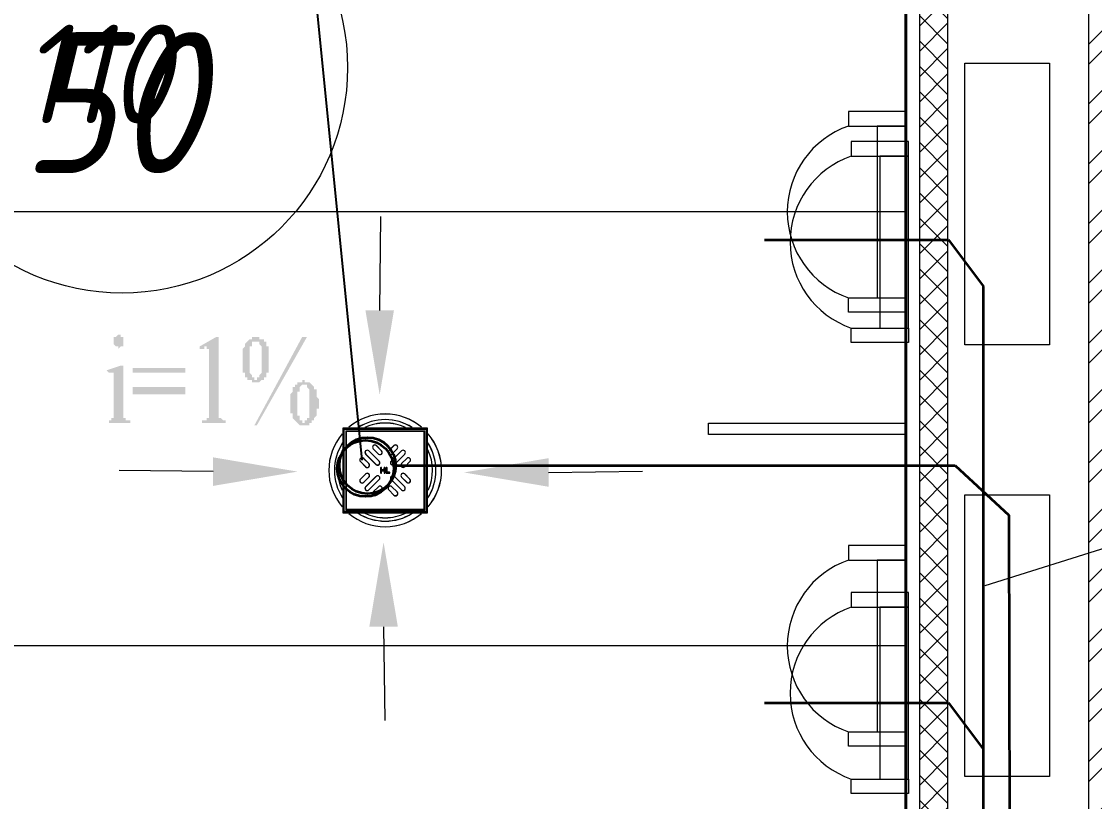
# Model space of a CAD drawing. Header units: millimetres. Extents: x -10178924 to 11692288, y -947381 to 58396.
# Drawn here: x 875753 to 877656, y -908447 to -907063 of the extents above; entities that cross this region are included whole.
import ezdxf
from ezdxf import colors
from ezdxf.entities.mleader import LeaderData, LeaderLine
from ezdxf.math import Vec2, Vec3

# ---------------------------------------------------------------- set-up
doc = ezdxf.new("R2010")
doc.units = ezdxf.units.MM
doc.layers.add('PDF _Марки помещений', color=5, linetype='Continuous')
doc.layers.add('ВК_Выноски', color=7, linetype='Continuous')
doc.layers.add('PDF _Стены отделка', color=7, linetype='Continuous', true_color=0xb505c2)
for name, color, linetype, lineweight in [('ВК_ К1', 24, 'Continuous', 35), ('К1ку', 244, 'Continuous', 35), ('Перегородки пеноблок', 40, 'Continuous', 9), ('Перегородки_ГКЛ', 20, 'Continuous', 9), ('Сантехника', 7, 'Continuous', 18), ('Сантехнические приборы', 7, 'Continuous', 9), ('Стены', 7, 'Continuous', 20), ('Трубопроводы', 7, 'Continuous', 18)]:
    doc.layers.add(name, color=color, linetype=linetype, lineweight=lineweight)
doc.styles.add('ISOCPEUR', font='isocpeui.ttf', dxfattribs={"width": 0.9})
doc.linetypes.add('зигзаг', pattern='A,0.00254,-5.08,[131,ltypeshp.shx,S=5.08,R=0,X=-5.08,Y=0],-10.16,[131,ltypeshp.shx,S=5.08,R=180,X=5.08,Y=0],-5.08', length=20.32254)

# ---------------------------------------------------------------- blocks, each defined once
blk = doc.blocks.new('_None')
blk = doc.blocks.new('Писсуар-2D - Писсуар-2D-6182498-1 этаж')
at = {"layer": 'Сантехнические приборы'}
for p, q in [((-286.9, 37.5), (-286.9, 139.1)), ((-286.9, 139.1), (-261.5, 139.1)), ((-261.5, 139.1), (-261.5, 37.5)), ((69.2, 139.1), (43.3, 139.1)), ((43.3, 139.1), (43.3, 37.5)), ((69.2, 37.5), (69.2, 139.1)), ((43.3, 88.3), (-261.5, 88.3)), ((-261.5, 88.3), (-261.5, 37.5)), ((43.3, 37.5), (43.3, 88.3))]:
    blk.add_line(p, q, dxfattribs=at)
at = {"layer": 'Сантехнические приборы', "color": 7, "true_color": 0xfefefe}
for p, q in [((-261.5, 37.5), (-286.9, 37.5)), ((-261.5, 37.5), (43.3, 37.5)), ((43.3, 37.5), (69.2, 37.5))]:
    blk.add_line(p, q, dxfattribs=at)
at = {"layer": 'Сантехнические приборы'}
blk.add_arc((-109.1, 86.2), 161.3, 19.1362, 160.8638, dxfattribs=at)
blk = doc.blocks.new('СНП_Трап с  вертикальным выпуском_ с горизонтальным выпуском_HL - DN50-V261-Этаж 01_Пищеблок')
at = {"layer": 'Сантехника'}
for p, q in [((-75, 75), (-75, -75)), ((-72.9, 72.9), (-75, 75)), ((75, 75), (-75, 75)), ((-72.9, -72.9), (-72.9, 72.9)), ((-72.9, 72.9), (72.9, 72.9)), ((-70, 70), (-70, -70)), ((-70, 70), (70, 70)), ((69, 69), (-69, 69)), ((-69, 69), (-69, -69)), ((69, -69), (69, 69)), ((70, -70), (70, 70)), ((75, 75), (72.9, 72.9)), ((72.9, 72.9), (72.9, -72.9)), ((75, -75), (75, 75)), ((-75, -75), (-72.9, -72.9)), ((-75, -75), (75, -75)), ((72.9, -72.9), (-72.9, -72.9)), ((-70, -70), (70, -70)), ((-69, -69), (69, -69)), ((75, -75), (72.9, -72.9))]:
    blk.add_line(p, q, dxfattribs=at)
for radius, start, end in [(100, 90, 130), (100, 50, 90), (90, 90, 122.25), (84, 90, 115.3943), (90, 57.75, 90), (84, 64.6057, 90), (100, 139.6052, 220.3948), (100, 319.6052, 40.3948), (90, 147.0711, 212.9289), (90, 327.0711, 32.9289), (84, 154.5178, 204.8153), (84, 335.1847, 25.4822), (90, 237.75, 270), (84, 244.6057, 270), (84, 270, 295.3943), (90, 270, 302.25), (100, 230, 270), (100, 270, 310)]:
    blk.add_arc((0, 0), radius, start, end, dxfattribs=at)
at = {"layer": 'Трубопроводы'}
for p, q in [((-21.2, 38.2), (-12, 29)), ((-6.4, 34.6), (-15.6, 43.8)), ((15.6, 43.8), (6.4, 34.6)), ((12, 29), (21.2, 38.2)), ((-29, 12), (-38.2, 21.2)), ((-34.6, 29), (-16.3, 10.6)), ((-10.6, 16.3), (-29, 34.6)), ((29, 34.6), (10.6, 16.3)), ((16.3, 10.6), (34.6, 29)), ((38.2, 21.2), (29, 12)), ((-43.8, 15.6), (-34.6, 6.4)), ((34.6, 6.4), (43.8, 15.6)), ((-43.8, -15.6), (-34.6, -6.4)), ((-29, -12), (-38.2, -21.2)), ((-34.6, -29), (-16.3, -10.6)), ((-10.6, -16.3), (-29, -34.6)), ((29, -34.6), (10.6, -16.3)), ((16.3, -10.6), (34.6, -29)), ((38.2, -21.2), (29, -12)), ((34.6, -6.4), (43.8, -15.6)), ((-21.2, -38.2), (-12, -29)), ((-6.4, -34.6), (-15.6, -43.8)), ((15.6, -43.8), (6.4, -34.6)), ((12, -29), (21.2, -38.2))]:
    blk.add_line(p, q, dxfattribs=at)
at = {"layer": 'Трубопроводы', "lineweight": 9}
for p, q in [((-8.2, 4.2), (-8.2, -4.3)), ((-6.4, 1.6), (-6.4, 4.2)), ((-2.7, 0.9), (-5.7, 0.9)), ((-1.9, 1.6), (-1.9, 4.2)), ((-0.2, -4.3), (-0.2, 4.2)), ((1.7, 4.2), (1.7, -4.3)), ((3.4, -2.5), (3.4, 4.2)), ((-6.4, -4.3), (-6.4, -1.6)), ((-5.7, -0.9), (-2.7, -0.9)), ((-1.9, -1.6), (-1.9, -4.3)), ((2.4, -5), (7.4, -5)), ((7.4, -3.2), (4.2, -3.2))]:
    blk.add_line(p, q, dxfattribs=at)
at = {"layer": 'Трубопроводы'}
for centre, start, end in [((-18.4, 41), 45, 225), ((18.4, 41), 315, 135), ((-41, 18.4), 45, 225), ((-31.8, 31.8), 45, 225), ((-9.2, 31.8), 225, 45), ((9.2, 31.8), 135, 315), ((31.8, 31.8), 315, 135), ((41, 18.4), 315, 135), ((-31.8, 9.2), 225, 45), ((-13.4, 13.4), 225, 45), ((13.4, 13.4), 135, 315), ((31.8, 9.2), 135, 315), ((-41, -18.4), 135, 315), ((-31.8, -9.2), 315, 135), ((-13.4, -13.4), 315, 135), ((13.4, -13.4), 45, 225), ((31.8, -9.2), 45, 225), ((41, -18.4), 225, 45), ((-31.8, -31.8), 135, 315), ((-9.2, -31.8), 315, 135), ((9.2, -31.8), 45, 225), ((31.8, -31.8), 225, 45), ((-18.4, -41), 135, 315), ((18.4, -41), 225, 45)]:
    blk.add_arc(centre, 4, start, end, dxfattribs=at)
at = {"layer": 'Трубопроводы', "lineweight": 9}
for centre, radius, start, end in [((-7.3, 4.2), 0.875, 0, 180), ((-5.7, 1.6), 0.75, 180, 270), ((-2.7, 1.6), 0.75, 270, 360), ((-1, 4.2), 0.875, 0, 180), ((2.5, 4.2), 0.875, 0, 180), ((-7.3, -4.3), 0.875, 180, 360), ((-5.7, -1.6), 0.75, 90, 180), ((-2.7, -1.6), 0.75, 0, 90), ((-1, -4.3), 0.875, 180, 360), ((2.4, -4.3), 0.75, 180, 270), ((4.2, -2.5), 0.75, 180, 270), ((7.4, -4.1), 0.875, 270, 90)]:
    blk.add_arc(centre, radius, start, end, dxfattribs=at)
blk = doc.blocks.new('A$Cad086cf1')
at = {"layer": 'Перегородки пеноблок', "true_color": 0x636466, "transparency": 33554687}
h = blk.add_hatch(dxfattribs=at)
h.set_pattern_fill('ANSI32', color=251, scale=200)
h.set_pattern_definition([(45, (897418.77, 170465.18), (-53.0330086, 53.0330086), []), (45, (897454.13, 170465.18), (-53.0330086, 53.0330086), [])])
h.paths.add_polyline_path([(44839.803, -38625.762), (44839.803, -38745.762), (45169.803, -38745.762), (45169.803, -35995.478), (43984.962, -35995.478), (43984.962, -32402.839), (43864.962, -32402.839), (43864.962, -35995.478), (42313.725, -35995.478), (42313.725, -36115.478), (42847.693, -36115.478), (42847.693, -38356.478), (42967.693, -38356.478), (42967.693, -36115.478), (45049.803, -36115.478), (45049.803, -38625.762)])
at = {"layer": 'Перегородки_ГКЛ', "true_color": 0x636466, "transparency": 33554687}
h = blk.add_hatch(dxfattribs=at)
h.set_pattern_fill('ANSI37', color=251, scale=10, angle=-90)
h.set_pattern_definition([(315, (28316.856, 95313.88), (22.45064, 22.45064), []), (45, (28316.856, 95313.88), (-22.45064, 22.45064), [])])
h.paths.add_polyline_path([(43564.962, -35995.478), (43614.962, -35995.478), (43614.962, -32402.839), (43564.962, -32402.839)])
at = {"layer": 'Сантехнические приборы', "true_color": 0x636466, "transparency": 33554559}
h = blk.add_hatch(color=251, dxfattribs=at)
h.paths.add_polyline_path([(42143.558, -33327.994), (42147.792, -33327.994), (42147.792, -33332.227), (42147.792, -33332.227), (42152.025, -33332.227), (42152.025, -33332.227), (42152.025, -33336.461), (42152.025, -33336.461), (42152.025, -33340.694), (42152.025, -33340.694), (42152.025, -33344.927), (42152.025, -33344.927), (42152.025, -33349.161), (42147.792, -33349.161), (42147.792, -33349.161), (42147.792, -33349.161), (42143.558, -33353.394), (42143.558, -33353.394), (42143.558, -33349.161), (42139.325, -33349.161), (42139.325, -33349.161), (42139.325, -33349.161), (42139.325, -33349.161), (42135.092, -33344.927), (42135.092, -33344.927), (42135.092, -33340.694), (42135.092, -33340.694), (42135.092, -33340.694), (42135.092, -33336.461), (42135.092, -33336.461), (42135.092, -33332.227), (42139.325, -33332.227), (42139.325, -33332.227), (42139.325, -33332.227), (42139.325, -33332.227), (42143.558, -33327.994), (42143.558, -33327.994)], flags=0)
h.paths.add_polyline_path([(42152.025, -33383.028), (42152.025, -33459.228), (42152.025, -33463.461), (42152.025, -33467.695), (42152.025, -33467.695), (42152.025, -33471.928), (42152.025, -33471.928), (42152.025, -33471.928), (42152.025, -33476.161), (42156.258, -33476.161), (42156.258, -33476.161), (42156.258, -33480.395), (42156.258, -33480.395), (42160.492, -33480.395), (42160.492, -33480.395), (42164.725, -33480.395), (42164.725, -33484.628), (42126.625, -33484.628), (42126.625, -33480.395), (42126.625, -33480.395), (42130.858, -33480.395), (42130.858, -33480.395), (42130.858, -33476.161), (42130.858, -33476.161), (42135.092, -33476.161), (42135.092, -33476.161), (42135.092, -33471.928), (42135.092, -33471.928), (42135.092, -33471.928), (42135.092, -33467.695), (42135.092, -33467.695), (42135.092, -33463.461), (42135.092, -33459.228), (42135.092, -33421.128), (42135.092, -33421.128), (42135.092, -33416.894), (42135.092, -33412.661), (42135.092, -33412.661), (42135.092, -33408.428), (42135.092, -33408.428), (42135.092, -33404.194), (42135.092, -33404.194), (42135.092, -33404.194), (42135.092, -33399.961), (42135.092, -33399.961), (42135.092, -33395.728), (42135.092, -33395.728), (42130.858, -33395.728), (42130.858, -33395.728), (42130.858, -33395.728), (42130.858, -33395.728), (42126.625, -33395.728), (42126.625, -33395.728), (42126.625, -33395.728), (42122.392, -33391.494), (42147.792, -33383.028)], flags=0)
blk.add_hatch(color=251, dxfattribs=at).paths.add_polyline_path([(42287.493, -33349.161), (42317.126, -33332.227), (42321.359, -33332.227), (42321.359, -33459.228), (42321.359, -33459.228), (42321.359, -33463.461), (42321.359, -33467.695), (42321.359, -33467.695), (42321.359, -33471.928), (42321.359, -33471.928), (42321.359, -33471.928), (42321.359, -33476.161), (42321.359, -33476.161), (42325.593, -33476.161), (42325.593, -33476.161), (42325.593, -33476.161), (42329.826, -33480.395), (42329.826, -33480.395), (42329.826, -33480.395), (42334.06, -33480.395), (42334.06, -33480.395), (42334.06, -33484.628), (42291.726, -33484.628), (42291.726, -33480.395), (42291.726, -33480.395), (42295.959, -33480.395), (42295.959, -33480.395), (42300.193, -33480.395), (42300.193, -33476.161), (42300.193, -33476.161), (42300.193, -33476.161), (42304.426, -33476.161), (42304.426, -33476.161), (42304.426, -33471.928), (42304.426, -33471.928), (42304.426, -33471.928), (42304.426, -33467.695), (42304.426, -33467.695), (42304.426, -33463.461), (42304.426, -33463.461), (42304.426, -33459.228), (42304.426, -33459.228), (42304.426, -33378.794), (42304.426, -33374.561), (42304.426, -33370.327), (42304.426, -33370.327), (42304.426, -33366.094), (42304.426, -33366.094), (42304.426, -33361.861), (42304.426, -33361.861), (42304.426, -33357.627), (42304.426, -33357.627), (42304.426, -33357.627), (42304.426, -33353.394), (42304.426, -33353.394), (42304.426, -33353.394), (42300.193, -33353.394), (42300.193, -33349.161), (42300.193, -33349.161), (42295.959, -33349.161), (42295.959, -33353.394), (42295.959, -33353.394), (42291.726, -33353.394), (42291.726, -33353.394), (42287.493, -33353.394)])
h = blk.add_hatch(color=251, dxfattribs=at)
h.paths.add_polyline_path([(42477.994, -33332.227), (42389.093, -33488.862), (42384.86, -33488.862), (42469.527, -33332.227)], flags=0)
h.paths.add_polyline_path([(42389.093, -33332.227), (42389.093, -33332.227), (42389.093, -33332.227), (42393.327, -33332.227), (42393.327, -33336.461), (42397.56, -33336.461), (42397.56, -33336.461), (42397.56, -33336.461), (42401.793, -33336.461), (42401.793, -33340.694), (42401.793, -33340.694), (42406.027, -33340.694), (42406.027, -33344.927), (42406.027, -33344.927), (42406.027, -33349.161), (42406.027, -33349.161), (42410.26, -33349.161), (42410.26, -33353.394), (42410.26, -33353.394), (42410.26, -33357.627), (42410.26, -33357.627), (42410.26, -33361.861), (42410.26, -33361.861), (42410.26, -33366.094), (42410.26, -33366.094), (42410.26, -33370.327), (42410.26, -33370.327), (42410.26, -33374.561), (42410.26, -33374.561), (42410.26, -33378.794), (42410.26, -33378.794), (42410.26, -33383.028), (42410.26, -33387.261), (42410.26, -33387.261), (42410.26, -33391.494), (42410.26, -33391.494), (42410.26, -33391.494), (42410.26, -33395.728), (42406.027, -33395.728), (42406.027, -33399.961), (42406.027, -33399.961), (42406.027, -33399.961), (42406.027, -33404.194), (42401.793, -33404.194), (42401.793, -33404.194), (42401.793, -33408.428), (42397.56, -33408.428), (42397.56, -33408.428), (42397.56, -33408.428), (42393.327, -33412.661), (42393.327, -33412.661), (42393.327, -33412.661), (42389.093, -33412.661), (42389.093, -33412.661), (42389.093, -33412.661), (42384.86, -33412.661), (42384.86, -33412.661), (42380.627, -33412.661), (42380.627, -33412.661), (42380.627, -33408.428), (42376.393, -33408.428), (42376.393, -33408.428), (42376.393, -33408.428), (42372.16, -33408.428), (42372.16, -33404.194), (42372.16, -33404.194), (42367.926, -33404.194), (42367.926, -33399.961), (42367.926, -33399.961), (42367.926, -33395.728), (42367.926, -33395.728), (42363.693, -33395.728), (42363.693, -33391.494), (42363.693, -33391.494), (42363.693, -33387.261), (42363.693, -33387.261), (42363.693, -33383.028), (42363.693, -33383.028), (42363.693, -33378.794), (42363.693, -33378.794), (42363.693, -33374.561), (42363.693, -33374.561), (42363.693, -33370.327), (42363.693, -33370.327), (42363.693, -33366.094), (42363.693, -33366.094), (42363.693, -33361.861), (42363.693, -33361.861), (42363.693, -33357.627), (42363.693, -33357.627), (42363.693, -33353.394), (42363.693, -33353.394), (42367.926, -33349.161), (42367.926, -33349.161), (42367.926, -33344.927), (42367.926, -33344.927), (42372.16, -33340.694), (42372.16, -33340.694), (42372.16, -33340.694), (42376.393, -33336.461), (42376.393, -33336.461), (42376.393, -33336.461), (42380.627, -33336.461), (42380.627, -33336.461), (42380.627, -33332.227), (42384.86, -33332.227), (42384.86, -33332.227), (42384.86, -33332.227), (42389.093, -33332.227)], flags=0)
h.paths.add_polyline_path([(42389.093, -33340.694), (42384.86, -33340.694), (42384.86, -33340.694), (42384.86, -33340.694), (42380.627, -33340.694), (42380.627, -33344.927), (42380.627, -33344.927), (42380.627, -33344.927), (42380.627, -33349.161), (42376.393, -33349.161), (42376.393, -33349.161), (42376.393, -33353.394), (42376.393, -33353.394), (42376.393, -33357.627), (42376.393, -33357.627), (42376.393, -33361.861), (42376.393, -33366.094), (42376.393, -33366.094), (42376.393, -33370.327), (42376.393, -33374.561), (42376.393, -33374.561), (42376.393, -33378.794), (42376.393, -33383.028), (42376.393, -33383.028), (42376.393, -33387.261), (42376.393, -33387.261), (42376.393, -33391.494), (42376.393, -33391.494), (42376.393, -33391.494), (42376.393, -33395.728), (42376.393, -33395.728), (42380.627, -33399.961), (42380.627, -33399.961), (42380.627, -33399.961), (42380.627, -33404.194), (42380.627, -33404.194), (42380.627, -33404.194), (42384.86, -33404.194), (42384.86, -33408.428), (42389.093, -33408.428), (42389.093, -33408.428), (42389.093, -33404.194), (42393.327, -33404.194), (42393.327, -33404.194), (42393.327, -33399.961), (42393.327, -33399.961), (42393.327, -33399.961), (42393.327, -33399.961), (42397.56, -33395.728), (42397.56, -33395.728), (42397.56, -33391.494), (42397.56, -33391.494), (42397.56, -33387.261), (42397.56, -33387.261), (42397.56, -33383.028), (42397.56, -33383.028), (42397.56, -33378.794), (42397.56, -33378.794), (42397.56, -33374.561), (42397.56, -33374.561), (42397.56, -33370.327), (42397.56, -33366.094), (42397.56, -33366.094), (42397.56, -33361.861), (42397.56, -33361.861), (42397.56, -33357.627), (42397.56, -33357.627), (42397.56, -33353.394), (42397.56, -33353.394), (42397.56, -33349.161), (42397.56, -33349.161), (42393.327, -33344.927), (42393.327, -33344.927), (42393.327, -33344.927), (42393.327, -33340.694), (42393.327, -33340.694), (42389.093, -33340.694), (42389.093, -33340.694), (42389.093, -33340.694), (42389.093, -33340.694)], flags=0)
h.paths.add_polyline_path([(42473.76, -33408.428), (42473.76, -33408.428), (42473.76, -33412.661), (42477.994, -33412.661), (42477.994, -33412.661), (42482.227, -33412.661), (42482.227, -33412.661), (42482.227, -33412.661), (42486.461, -33416.894), (42486.461, -33416.894), (42486.461, -33416.894), (42490.694, -33421.128), (42490.694, -33421.128), (42490.694, -33421.128), (42490.694, -33425.361), (42494.927, -33425.361), (42494.927, -33429.595), (42494.927, -33429.595), (42494.927, -33429.595), (42494.927, -33433.828), (42494.927, -33433.828), (42494.927, -33438.061), (42494.927, -33438.061), (42499.161, -33442.295), (42499.161, -33442.295), (42499.161, -33446.528), (42499.161, -33450.761), (42499.161, -33450.761), (42499.161, -33450.761), (42499.161, -33454.995), (42499.161, -33459.228), (42494.927, -33459.228), (42494.927, -33463.461), (42494.927, -33463.461), (42494.927, -33467.695), (42494.927, -33467.695), (42494.927, -33471.928), (42494.927, -33471.928), (42494.927, -33471.928), (42490.694, -33476.161), (42490.694, -33476.161), (42490.694, -33480.395), (42490.694, -33480.395), (42490.694, -33480.395), (42486.461, -33480.395), (42486.461, -33484.628), (42486.461, -33484.628), (42482.227, -33484.628), (42482.227, -33488.862), (42482.227, -33488.862), (42477.994, -33488.862), (42477.994, -33488.862), (42473.76, -33488.862), (42473.76, -33488.862), (42473.76, -33488.862), (42469.527, -33488.862), (42469.527, -33488.862), (42469.527, -33488.862), (42465.294, -33488.862), (42465.294, -33488.862), (42461.06, -33484.628), (42461.06, -33484.628), (42461.06, -33484.628), (42461.06, -33484.628), (42456.827, -33480.395), (42456.827, -33480.395), (42456.827, -33480.395), (42452.594, -33476.161), (42452.594, -33476.161), (42452.594, -33471.928), (42452.594, -33471.928), (42452.594, -33471.928), (42452.594, -33467.695), (42448.36, -33467.695), (42448.36, -33463.461), (42448.36, -33463.461), (42448.36, -33459.228), (42448.36, -33459.228), (42448.36, -33454.995), (42448.36, -33454.995), (42448.36, -33450.761), (42448.36, -33450.761), (42448.36, -33446.528), (42448.36, -33446.528), (42448.36, -33442.295), (42448.36, -33442.295), (42448.36, -33438.061), (42448.36, -33438.061), (42448.36, -33433.828), (42448.36, -33433.828), (42452.594, -33429.595), (42452.594, -33429.595), (42452.594, -33425.361), (42452.594, -33425.361), (42452.594, -33421.128), (42456.827, -33421.128), (42456.827, -33421.128), (42456.827, -33416.894), (42456.827, -33416.894), (42461.06, -33416.894), (42461.06, -33416.894), (42461.06, -33412.661), (42465.294, -33412.661), (42465.294, -33412.661), (42465.294, -33412.661), (42469.527, -33412.661), (42469.527, -33408.428), (42473.76, -33408.428), (42473.76, -33408.428)], flags=0)
h.paths.add_polyline_path([(42473.76, -33416.894), (42469.527, -33416.894), (42469.527, -33416.894), (42469.527, -33416.894), (42465.294, -33421.128), (42465.294, -33421.128), (42465.294, -33421.128), (42465.294, -33421.128), (42465.294, -33425.361), (42465.294, -33425.361), (42465.294, -33429.595), (42461.06, -33429.595), (42461.06, -33429.595), (42461.06, -33433.828), (42461.06, -33433.828), (42461.06, -33438.061), (42461.06, -33442.295), (42461.06, -33442.295), (42461.06, -33446.528), (42461.06, -33450.761), (42461.06, -33450.761), (42461.06, -33454.995), (42461.06, -33454.995), (42461.06, -33459.228), (42461.06, -33463.461), (42461.06, -33463.461), (42461.06, -33467.695), (42461.06, -33467.695), (42461.06, -33471.928), (42465.294, -33471.928), (42465.294, -33471.928), (42465.294, -33476.161), (42465.294, -33476.161), (42465.294, -33476.161), (42465.294, -33480.395), (42469.527, -33480.395), (42469.527, -33480.395), (42469.527, -33484.628), (42473.76, -33484.628), (42473.76, -33484.628), (42473.76, -33484.628), (42473.76, -33480.395), (42477.994, -33480.395), (42477.994, -33480.395), (42477.994, -33476.161), (42477.994, -33476.161), (42482.227, -33476.161), (42482.227, -33476.161), (42482.227, -33471.928), (42482.227, -33471.928), (42482.227, -33467.695), (42482.227, -33467.695), (42482.227, -33463.461), (42482.227, -33463.461), (42482.227, -33459.228), (42482.227, -33459.228), (42482.227, -33454.995), (42482.227, -33450.761), (42482.227, -33450.761), (42482.227, -33446.528), (42482.227, -33442.295), (42482.227, -33442.295), (42482.227, -33438.061), (42482.227, -33438.061), (42482.227, -33433.828), (42482.227, -33433.828), (42482.227, -33429.595), (42482.227, -33429.595), (42482.227, -33425.361), (42482.227, -33425.361), (42482.227, -33425.361), (42477.994, -33421.128), (42477.994, -33421.128), (42477.994, -33421.128), (42477.994, -33416.894), (42477.994, -33416.894), (42473.76, -33416.894), (42473.76, -33416.894), (42473.76, -33416.894)], flags=0)
at = {"color": 251, "lineweight": 0, "ltscale": 100, "true_color": 0x636466, "transparency": 33554687}
for points in [[(43539.962, -33485.478), (43539.962, -33110.478), (42774.164, -33110.478)], [(43539.962, -34255.478), (43539.962, -33880.478), (42845.251, -33880.478)]]:
    blk.add_lwpolyline(points, dxfattribs=at)
at = {"layer": 'PDF _Марки помещений', "color": 251, "lineweight": 9, "true_color": 0x636466, "transparency": 33554687}
blk.add_circle((42149.933, -32854.427), 400.063, dxfattribs=at)
at = {"layer": 'PDF _Стены отделка', "color": 251, "linetype": 'зигзаг', "lineweight": 40, "ltscale": 0.1, "true_color": 0x636466, "transparency": 33554610}
blk.add_line((43539.962, -35985.478), (43539.962, -32418.155), dxfattribs=at)
at = {"layer": 'PDF _Стены отделка', "color": 251, "lineweight": 5, "ltscale": 0.1, "true_color": 0x636466, "transparency": 33554687}
for p, q in [((43379.162, -33110.478), (41677.301, -33110.478)), ((43429.962, -33880.478), (41677.301, -33880.478)), ((43379.162, -33880.478), (41677.301, -33880.478))]:
    blk.add_line(p, q, dxfattribs=at)
at = {"layer": 'Перегородки пеноблок', "color": 251, "linetype": 'Continuous', "true_color": 0x636466, "transparency": 33554687, "flags": 128}
blk.add_lwpolyline([(43864.962, -35995.478), (43864.962, -32402.839)], dxfattribs=at)
at = {"layer": 'Перегородки_ГКЛ', "color": 251, "true_color": 0x636466, "transparency": 33554687}
for points in [[(43539.962, -35995.478), (43539.962, -32402.839), (43539.962, -32402.839)], [(43564.962, -35995.478), (43564.962, -32402.839), (43564.962, -32402.839)], [(43614.962, -35995.478), (43614.962, -32402.839), (43614.962, -32402.839)]]:
    blk.add_lwpolyline(points, dxfattribs=at)
at = {"layer": 'Сантехника', "color": 251, "true_color": 0x636466, "transparency": 33554687}
for p, q in [((42541.756, -33493.939), (42541.756, -33643.939)), ((42543.872, -33496.055), (42541.756, -33493.939)), ((42691.756, -33493.939), (42541.756, -33493.939)), ((42543.872, -33641.823), (42543.872, -33496.055)), ((42543.872, -33496.055), (42689.64, -33496.055)), ((42546.756, -33498.939), (42546.756, -33638.939)), ((42546.756, -33498.939), (42686.756, -33498.939)), ((42686.756, -33638.939), (42686.756, -33498.939)), ((42691.756, -33493.939), (42689.64, -33496.055)), ((42689.64, -33496.055), (42689.64, -33641.823)), ((42691.756, -33643.939), (42691.756, -33493.939)), ((42685.756, -33499.939), (42547.756, -33499.939)), ((42547.756, -33499.939), (42547.756, -33637.939)), ((42685.756, -33637.939), (42685.756, -33499.939)), ((42541.756, -33643.939), (42543.872, -33641.823)), ((42541.756, -33643.939), (42691.756, -33643.939)), ((42689.64, -33641.823), (42543.872, -33641.823)), ((42546.756, -33638.939), (42686.756, -33638.939)), ((42547.756, -33637.939), (42685.756, -33637.939)), ((42691.756, -33643.939), (42689.64, -33641.823))]:
    blk.add_line(p, q, dxfattribs=at)
for radius, start, end in [(100, 90, 130), (90, 90, 122.249975), (100, 50, 90), (90, 57.750025, 90), (84, 90, 115.394295), (84, 64.605705, 90), (100, 139.605219, 220.394781), (100, 319.605219, 40.394781), (90, 147.071099, 212.928901), (84, 154.517799, 204.815256), (90, 327.071099, 32.928901), (84, 335.184744, 25.482201), (100, 230, 270), (90, 237.750025, 270), (84, 244.605705, 270), (84, 270, 295.394295), (90, 270, 302.249975), (100, 270, 310)]:
    blk.add_arc((42616.756, -33568.939), radius, start, end, dxfattribs=at)
at = {"layer": 'Сантехнические приборы', "color": 251, "true_color": 0x636466, "transparency": 33554687}
for p, q in [((42606.989, -33285.049), (42609.098, -33118.439)), ((42311.495, -33571.131), (42144.885, -33569.022)), ((42906.55, -33572.617), (43073.16, -33570.508)), ((42613.901, -33846.268), (42616.01, -34012.878))]:
    blk.add_line(p, q, dxfattribs=at)
for points in [[(43645, -33346.439), (43645, -32846.439), (43795, -32846.439), (43795, -33346.439)], [(43645, -34112.169), (43645, -33612.169), (43795, -33612.169), (43795, -34112.169)]]:
    blk.add_lwpolyline(points, close=True, dxfattribs=at)
at = {"layer": 'Сантехнические приборы', "color": 251, "true_color": 0x636466, "transparency": 33554559}
for points in [[(42632.297, -33285.049), (42606.989, -33434.786), (42581.681, -33285.049)], [(42168.959, -33387.261), (42262.092, -33387.261), (42168.959, -33395.728), (42262.092, -33395.728)], [(42168.959, -33421.128), (42262.092, -33421.128), (42168.959, -33433.828), (42262.092, -33433.828)], [(42311.495, -33545.823), (42461.232, -33571.131), (42311.495, -33596.439)], [(42906.55, -33547.309), (42756.813, -33572.617), (42906.55, -33597.925)], [(42639.209, -33846.268), (42613.901, -33696.531), (42588.593, -33846.268)]]:
    blk.add_solid(points, dxfattribs=at)
at = {"layer": 'Стены', "color": 251, "true_color": 0x636466, "transparency": 33554687}
blk.add_lwpolyline([(43189.962, -33485.478), (43539.962, -33485.478), (43539.962, -33505.478), (43189.962, -33505.478)], close=True, dxfattribs=at)
at = {"layer": 'Трубопроводы', "color": 251, "true_color": 0x636466, "transparency": 33554687}
for p, q in [((42606.149, -33552.676), (42587.767, -33534.293)), ((42595.545, -33530.758), (42604.735, -33539.948)), ((42610.392, -33534.291), (42601.202, -33525.101)), ((42632.31, -33525.101), (42623.12, -33534.291)), ((42645.745, -33534.293), (42627.362, -33552.676)), ((42628.777, -33539.948), (42637.967, -33530.758)), ((42572.918, -33553.385), (42582.108, -33562.575)), ((42587.765, -33556.919), (42578.574, -33547.728)), ((42582.11, -33539.95), (42600.492, -33558.333)), ((42633.019, -33558.333), (42651.402, -33539.95)), ((42654.937, -33547.728), (42645.747, -33556.919)), ((42651.404, -33562.575), (42660.594, -33553.385)), ((42572.918, -33584.493), (42582.108, -33575.303)), ((42587.765, -33580.96), (42578.574, -33590.15)), ((42582.11, -33597.928), (42600.492, -33579.546)), ((42606.149, -33585.203), (42587.767, -33603.585)), ((42645.745, -33603.585), (42627.362, -33585.203)), ((42633.019, -33579.546), (42651.402, -33597.928)), ((42654.937, -33590.15), (42645.747, -33580.96)), ((42651.404, -33575.303), (42660.594, -33584.493)), ((42595.545, -33607.121), (42604.735, -33597.931)), ((42610.392, -33603.588), (42601.202, -33612.778)), ((42632.31, -33612.778), (42623.12, -33603.588)), ((42628.777, -33597.931), (42637.967, -33607.121))]:
    blk.add_line(p, q, dxfattribs=at)
at = {"layer": 'Трубопроводы', "color": 251, "lineweight": 9, "true_color": 0x636466, "transparency": 33554687}
for p, q in [((42608.606, -33564.689), (42608.606, -33573.189)), ((42610.356, -33567.314), (42610.356, -33564.689)), ((42610.356, -33573.189), (42610.356, -33570.564)), ((42614.106, -33568.064), (42611.106, -33568.064)), ((42611.106, -33569.814), (42614.106, -33569.814)), ((42614.856, -33567.314), (42614.856, -33564.689)), ((42614.856, -33570.564), (42614.856, -33573.189)), ((42616.606, -33573.189), (42616.606, -33564.689)), ((42618.406, -33564.689), (42618.406, -33573.189)), ((42619.156, -33573.939), (42624.156, -33573.939)), ((42620.156, -33571.439), (42620.156, -33564.689)), ((42624.156, -33572.189), (42620.906, -33572.189))]:
    blk.add_line(p, q, dxfattribs=at)
at = {"layer": 'Трубопроводы', "color": 251, "true_color": 0x636466, "transparency": 33554687}
for centre, start, end in [((42584.938, -33537.122), 45, 225), ((42598.373, -33527.93), 45, 225), ((42607.563, -33537.12), 225, 45), ((42625.948, -33537.12), 135, 315), ((42635.138, -33527.93), 315, 135), ((42648.573, -33537.122), 315, 135), ((42575.746, -33550.557), 45, 225), ((42603.321, -33555.504), 225, 45), ((42630.191, -33555.504), 135, 315), ((42657.766, -33550.557), 315, 135), ((42584.936, -33559.747), 225, 45), ((42584.936, -33578.132), 315, 135), ((42648.576, -33559.747), 135, 315), ((42648.576, -33578.132), 45, 225), ((42575.746, -33587.322), 135, 315), ((42603.321, -33582.374), 315, 135), ((42630.191, -33582.374), 45, 225), ((42657.766, -33587.322), 225, 45), ((42584.938, -33600.757), 135, 315), ((42598.373, -33609.949), 135, 315), ((42607.563, -33600.759), 315, 135), ((42625.948, -33600.759), 45, 225), ((42635.138, -33609.949), 225, 45), ((42648.573, -33600.757), 225, 45)]:
    blk.add_arc(centre, 4, start, end, dxfattribs=at)
at = {"layer": 'Трубопроводы', "color": 251, "lineweight": 9, "true_color": 0x636466, "transparency": 33554687}
for centre, radius, start, end in [((42609.481, -33564.689), 0.875, 0, 180), ((42609.481, -33573.189), 0.875, 180, 0), ((42611.106, -33567.314), 0.75, 180, 270), ((42611.106, -33570.564), 0.75, 90, 180), ((42614.106, -33567.314), 0.75, 270, 0), ((42614.106, -33570.564), 0.75, 0, 90), ((42615.731, -33564.689), 0.875, 0, 180), ((42615.731, -33573.189), 0.875, 180, 0), ((42619.281, -33564.689), 0.875, 0, 180), ((42619.156, -33573.189), 0.75, 180, 270), ((42620.906, -33571.439), 0.75, 180, 270), ((42624.156, -33573.064), 0.875, 270, 90)]:
    blk.add_arc(centre, radius, start, end, dxfattribs=at)
at = {"layer": 'Сантехнические приборы', "color": 251, "true_color": 0x636466, "transparency": 33554687, "rotation": 90}
for p in [(43577.462, -33001.404), (43577.462, -33771.404)]:
    blk.add_blockref('Писсуар-2D - Писсуар-2D-6182498-1 этаж', p, dxfattribs=at)
at = {"layer": 'PDF _Марки помещений', "color": 251, "lineweight": 9, "true_color": 0x636466, "transparency": 33554687, "insert": (41966.833, -32953.404), "char_height": 175, "attachment_point": 7, "style": 'ISOCPEUR'}
blk.add_mtext('110', dxfattribs=at)

msp = doc.modelspace()

# ---------------------------------------------------------------- hatches: boundary and pattern name
at = {"layer": 'Сантехнические приборы', "true_color": 0x535353, "transparency": 33554559}
h = msp.add_hatch(color=251, dxfattribs=at)
h.paths.add_polyline_path([(875925, -907618.7), (875929.3, -907618.7), (875929.3, -907623), (875929.3, -907623), (875933.5, -907623), (875933.5, -907623), (875933.5, -907627.2), (875933.5, -907627.2), (875933.5, -907631.4), (875933.5, -907631.4), (875933.5, -907635.7), (875933.5, -907635.7), (875933.5, -907639.9), (875929.3, -907639.9), (875929.3, -907639.9), (875929.3, -907639.9), (875925, -907644.1), (875925, -907644.1), (875925, -907639.9), (875920.8, -907639.9), (875920.8, -907639.9), (875920.8, -907639.9), (875920.8, -907639.9), (875916.6, -907635.7), (875916.6, -907635.7), (875916.6, -907631.4), (875916.6, -907631.4), (875916.6, -907631.4), (875916.6, -907627.2), (875916.6, -907627.2), (875916.6, -907623), (875920.8, -907623), (875920.8, -907623), (875920.8, -907623), (875920.8, -907623), (875925, -907618.7), (875925, -907618.7)], flags=0)
h.paths.add_polyline_path([(875933.5, -907673.8), (875933.5, -907750), (875933.5, -907754.2), (875933.5, -907758.4), (875933.5, -907758.4), (875933.5, -907762.7), (875933.5, -907762.7), (875933.5, -907762.7), (875933.5, -907766.9), (875937.7, -907766.9), (875937.7, -907766.9), (875937.7, -907771.1), (875937.7, -907771.1), (875942, -907771.1), (875942, -907771.1), (875946.2, -907771.1), (875946.2, -907775.4), (875908.1, -907775.4), (875908.1, -907771.1), (875908.1, -907771.1), (875912.3, -907771.1), (875912.3, -907771.1), (875912.3, -907766.9), (875912.3, -907766.9), (875916.6, -907766.9), (875916.6, -907766.9), (875916.6, -907762.7), (875916.6, -907762.7), (875916.6, -907762.7), (875916.6, -907758.4), (875916.6, -907758.4), (875916.6, -907754.2), (875916.6, -907750), (875916.6, -907711.9), (875916.6, -907711.9), (875916.6, -907707.6), (875916.6, -907703.4), (875916.6, -907703.4), (875916.6, -907699.2), (875916.6, -907699.2), (875916.6, -907694.9), (875916.6, -907694.9), (875916.6, -907694.9), (875916.6, -907690.7), (875916.6, -907690.7), (875916.6, -907686.5), (875916.6, -907686.5), (875912.3, -907686.5), (875912.3, -907686.5), (875912.3, -907686.5), (875912.3, -907686.5), (875908.1, -907686.5), (875908.1, -907686.5), (875908.1, -907686.5), (875903.9, -907682.2), (875929.3, -907673.8)], flags=0)
msp.add_hatch(color=251, dxfattribs=at).paths.add_polyline_path([(876069, -907639.9), (876098.6, -907623), (876102.8, -907623), (876102.8, -907750), (876102.8, -907750), (876102.8, -907754.2), (876102.8, -907758.4), (876102.8, -907758.4), (876102.8, -907762.7), (876102.8, -907762.7), (876102.8, -907762.7), (876102.8, -907766.9), (876102.8, -907766.9), (876107.1, -907766.9), (876107.1, -907766.9), (876107.1, -907766.9), (876111.3, -907771.1), (876111.3, -907771.1), (876111.3, -907771.1), (876115.5, -907771.1), (876115.5, -907771.1), (876115.5, -907775.4), (876073.2, -907775.4), (876073.2, -907771.1), (876073.2, -907771.1), (876077.4, -907771.1), (876077.4, -907771.1), (876081.7, -907771.1), (876081.7, -907766.9), (876081.7, -907766.9), (876081.7, -907766.9), (876085.9, -907766.9), (876085.9, -907766.9), (876085.9, -907762.7), (876085.9, -907762.7), (876085.9, -907762.7), (876085.9, -907758.4), (876085.9, -907758.4), (876085.9, -907754.2), (876085.9, -907754.2), (876085.9, -907750), (876085.9, -907750), (876085.9, -907669.5), (876085.9, -907665.3), (876085.9, -907661.1), (876085.9, -907661.1), (876085.9, -907656.8), (876085.9, -907656.8), (876085.9, -907652.6), (876085.9, -907652.6), (876085.9, -907648.4), (876085.9, -907648.4), (876085.9, -907648.4), (876085.9, -907644.1), (876085.9, -907644.1), (876085.9, -907644.1), (876081.7, -907644.1), (876081.7, -907639.9), (876081.7, -907639.9), (876077.4, -907639.9), (876077.4, -907644.1), (876077.4, -907644.1), (876073.2, -907644.1), (876073.2, -907644.1), (876069, -907644.1)])
h = msp.add_hatch(color=251, dxfattribs=at)
h.paths.add_polyline_path([(876259.5, -907623), (876170.6, -907779.6), (876166.3, -907779.6), (876251, -907623)], flags=0)
h.paths.add_polyline_path([(876170.6, -907623), (876170.6, -907623), (876170.6, -907623), (876174.8, -907623), (876174.8, -907627.2), (876179, -907627.2), (876179, -907627.2), (876179, -907627.2), (876183.3, -907627.2), (876183.3, -907631.4), (876183.3, -907631.4), (876187.5, -907631.4), (876187.5, -907635.7), (876187.5, -907635.7), (876187.5, -907639.9), (876187.5, -907639.9), (876191.7, -907639.9), (876191.7, -907644.1), (876191.7, -907644.1), (876191.7, -907648.4), (876191.7, -907648.4), (876191.7, -907652.6), (876191.7, -907652.6), (876191.7, -907656.8), (876191.7, -907656.8), (876191.7, -907661.1), (876191.7, -907661.1), (876191.7, -907665.3), (876191.7, -907665.3), (876191.7, -907669.5), (876191.7, -907669.5), (876191.7, -907673.8), (876191.7, -907678), (876191.7, -907678), (876191.7, -907682.2), (876191.7, -907682.2), (876191.7, -907682.2), (876191.7, -907686.5), (876187.5, -907686.5), (876187.5, -907690.7), (876187.5, -907690.7), (876187.5, -907690.7), (876187.5, -907694.9), (876183.3, -907694.9), (876183.3, -907694.9), (876183.3, -907699.2), (876179, -907699.2), (876179, -907699.2), (876179, -907699.2), (876174.8, -907703.4), (876174.8, -907703.4), (876174.8, -907703.4), (876170.6, -907703.4), (876170.6, -907703.4), (876170.6, -907703.4), (876166.3, -907703.4), (876166.3, -907703.4), (876162.1, -907703.4), (876162.1, -907703.4), (876162.1, -907699.2), (876157.9, -907699.2), (876157.9, -907699.2), (876157.9, -907699.2), (876153.6, -907699.2), (876153.6, -907694.9), (876153.6, -907694.9), (876149.4, -907694.9), (876149.4, -907690.7), (876149.4, -907690.7), (876149.4, -907686.5), (876149.4, -907686.5), (876145.2, -907686.5), (876145.2, -907682.2), (876145.2, -907682.2), (876145.2, -907678), (876145.2, -907678), (876145.2, -907673.8), (876145.2, -907673.8), (876145.2, -907669.5), (876145.2, -907669.5), (876145.2, -907665.3), (876145.2, -907665.3), (876145.2, -907661.1), (876145.2, -907661.1), (876145.2, -907656.8), (876145.2, -907656.8), (876145.2, -907652.6), (876145.2, -907652.6), (876145.2, -907648.4), (876145.2, -907648.4), (876145.2, -907644.1), (876145.2, -907644.1), (876149.4, -907639.9), (876149.4, -907639.9), (876149.4, -907635.7), (876149.4, -907635.7), (876153.6, -907631.4), (876153.6, -907631.4), (876153.6, -907631.4), (876157.9, -907627.2), (876157.9, -907627.2), (876157.9, -907627.2), (876162.1, -907627.2), (876162.1, -907627.2), (876162.1, -907623), (876166.3, -907623), (876166.3, -907623), (876166.3, -907623), (876170.6, -907623)], flags=0)
h.paths.add_polyline_path([(876170.6, -907631.4), (876166.3, -907631.4), (876166.3, -907631.4), (876166.3, -907631.4), (876162.1, -907631.4), (876162.1, -907635.7), (876162.1, -907635.7), (876162.1, -907635.7), (876162.1, -907639.9), (876157.9, -907639.9), (876157.9, -907639.9), (876157.9, -907644.1), (876157.9, -907644.1), (876157.9, -907648.4), (876157.9, -907648.4), (876157.9, -907652.6), (876157.9, -907656.8), (876157.9, -907656.8), (876157.9, -907661.1), (876157.9, -907665.3), (876157.9, -907665.3), (876157.9, -907669.5), (876157.9, -907673.8), (876157.9, -907673.8), (876157.9, -907678), (876157.9, -907678), (876157.9, -907682.2), (876157.9, -907682.2), (876157.9, -907682.2), (876157.9, -907686.5), (876157.9, -907686.5), (876162.1, -907690.7), (876162.1, -907690.7), (876162.1, -907690.7), (876162.1, -907694.9), (876162.1, -907694.9), (876162.1, -907694.9), (876166.3, -907694.9), (876166.3, -907699.2), (876170.6, -907699.2), (876170.6, -907699.2), (876170.6, -907694.9), (876174.8, -907694.9), (876174.8, -907694.9), (876174.8, -907690.7), (876174.8, -907690.7), (876174.8, -907690.7), (876174.8, -907690.7), (876179, -907686.5), (876179, -907686.5), (876179, -907682.2), (876179, -907682.2), (876179, -907678), (876179, -907678), (876179, -907673.8), (876179, -907673.8), (876179, -907669.5), (876179, -907669.5), (876179, -907665.3), (876179, -907665.3), (876179, -907661.1), (876179, -907656.8), (876179, -907656.8), (876179, -907652.6), (876179, -907652.6), (876179, -907648.4), (876179, -907648.4), (876179, -907644.1), (876179, -907644.1), (876179, -907639.9), (876179, -907639.9), (876174.8, -907635.7), (876174.8, -907635.7), (876174.8, -907635.7), (876174.8, -907631.4), (876174.8, -907631.4), (876170.6, -907631.4), (876170.6, -907631.4), (876170.6, -907631.4), (876170.6, -907631.4)], flags=0)
h.paths.add_polyline_path([(876255.2, -907699.2), (876255.2, -907699.2), (876255.2, -907703.4), (876259.5, -907703.4), (876259.5, -907703.4), (876263.7, -907703.4), (876263.7, -907703.4), (876263.7, -907703.4), (876267.9, -907707.6), (876267.9, -907707.6), (876267.9, -907707.6), (876272.2, -907711.9), (876272.2, -907711.9), (876272.2, -907711.9), (876272.2, -907716.1), (876276.4, -907716.1), (876276.4, -907720.3), (876276.4, -907720.3), (876276.4, -907720.3), (876276.4, -907724.6), (876276.4, -907724.6), (876276.4, -907728.8), (876276.4, -907728.8), (876280.6, -907733), (876280.6, -907733), (876280.6, -907737.3), (876280.6, -907741.5), (876280.6, -907741.5), (876280.6, -907741.5), (876280.6, -907745.7), (876280.6, -907750), (876276.4, -907750), (876276.4, -907754.2), (876276.4, -907754.2), (876276.4, -907758.4), (876276.4, -907758.4), (876276.4, -907762.7), (876276.4, -907762.7), (876276.4, -907762.7), (876272.2, -907766.9), (876272.2, -907766.9), (876272.2, -907771.1), (876272.2, -907771.1), (876272.2, -907771.1), (876267.9, -907771.1), (876267.9, -907775.4), (876267.9, -907775.4), (876263.7, -907775.4), (876263.7, -907779.6), (876263.7, -907779.6), (876259.5, -907779.6), (876259.5, -907779.6), (876255.2, -907779.6), (876255.2, -907779.6), (876255.2, -907779.6), (876251, -907779.6), (876251, -907779.6), (876251, -907779.6), (876246.8, -907779.6), (876246.8, -907779.6), (876242.5, -907775.4), (876242.5, -907775.4), (876242.5, -907775.4), (876242.5, -907775.4), (876238.3, -907771.1), (876238.3, -907771.1), (876238.3, -907771.1), (876234.1, -907766.9), (876234.1, -907766.9), (876234.1, -907762.7), (876234.1, -907762.7), (876234.1, -907762.7), (876234.1, -907758.4), (876229.8, -907758.4), (876229.8, -907754.2), (876229.8, -907754.2), (876229.8, -907750), (876229.8, -907750), (876229.8, -907745.7), (876229.8, -907745.7), (876229.8, -907741.5), (876229.8, -907741.5), (876229.8, -907737.3), (876229.8, -907737.3), (876229.8, -907733), (876229.8, -907733), (876229.8, -907728.8), (876229.8, -907728.8), (876229.8, -907724.6), (876229.8, -907724.6), (876234.1, -907720.3), (876234.1, -907720.3), (876234.1, -907716.1), (876234.1, -907716.1), (876234.1, -907711.9), (876238.3, -907711.9), (876238.3, -907711.9), (876238.3, -907707.6), (876238.3, -907707.6), (876242.5, -907707.6), (876242.5, -907707.6), (876242.5, -907703.4), (876246.8, -907703.4), (876246.8, -907703.4), (876246.8, -907703.4), (876251, -907703.4), (876251, -907699.2), (876255.2, -907699.2), (876255.2, -907699.2)], flags=0)
h.paths.add_polyline_path([(876255.2, -907707.6), (876251, -907707.6), (876251, -907707.6), (876251, -907707.6), (876246.8, -907711.9), (876246.8, -907711.9), (876246.8, -907711.9), (876246.8, -907711.9), (876246.8, -907716.1), (876246.8, -907716.1), (876246.8, -907720.3), (876242.5, -907720.3), (876242.5, -907720.3), (876242.5, -907724.6), (876242.5, -907724.6), (876242.5, -907728.8), (876242.5, -907733), (876242.5, -907733), (876242.5, -907737.3), (876242.5, -907741.5), (876242.5, -907741.5), (876242.5, -907745.7), (876242.5, -907745.7), (876242.5, -907750), (876242.5, -907754.2), (876242.5, -907754.2), (876242.5, -907758.4), (876242.5, -907758.4), (876242.5, -907762.7), (876246.8, -907762.7), (876246.8, -907762.7), (876246.8, -907766.9), (876246.8, -907766.9), (876246.8, -907766.9), (876246.8, -907771.1), (876251, -907771.1), (876251, -907771.1), (876251, -907775.4), (876255.2, -907775.4), (876255.2, -907775.4), (876255.2, -907775.4), (876255.2, -907771.1), (876259.5, -907771.1), (876259.5, -907771.1), (876259.5, -907766.9), (876259.5, -907766.9), (876263.7, -907766.9), (876263.7, -907766.9), (876263.7, -907762.7), (876263.7, -907762.7), (876263.7, -907758.4), (876263.7, -907758.4), (876263.7, -907754.2), (876263.7, -907754.2), (876263.7, -907750), (876263.7, -907750), (876263.7, -907745.7), (876263.7, -907741.5), (876263.7, -907741.5), (876263.7, -907737.3), (876263.7, -907733), (876263.7, -907733), (876263.7, -907728.8), (876263.7, -907728.8), (876263.7, -907724.6), (876263.7, -907724.6), (876263.7, -907720.3), (876263.7, -907720.3), (876263.7, -907716.1), (876263.7, -907716.1), (876263.7, -907716.1), (876259.5, -907711.9), (876259.5, -907711.9), (876259.5, -907711.9), (876259.5, -907707.6), (876259.5, -907707.6), (876255.2, -907707.6), (876255.2, -907707.6), (876255.2, -907707.6)], flags=0)

# ---------------------------------------------------------------- linework, layer by layer
at = {"layer": 'ВК_ К1', "ltscale": 100}
for p, q in [((877071.3, -907450.5), (877397.3, -907450.5)), ((877397.3, -907450.5), (877459.3, -907533.5)), ((877459.3, -910348.5), (877459.3, -907533.5)), ((877071.3, -908271.7), (877397.3, -908271.7)), ((877397.3, -908271.7), (877459.3, -908354.7))]:
    msp.add_line(p, q, dxfattribs=at)
at = {"layer": 'ВК_ К1'}
for centre in [(876363.3, -907856.2), (876367, -907851.2)]:
    msp.add_circle(centre, 50, dxfattribs=at)
at = {"layer": 'К1ку', "ltscale": 0.1}
for p, q in [((876417, -907851.2), (877409.5, -907851.2)), ((877409.5, -907851.2), (877504.6, -907939.3)), ((877504.6, -907939.3), (877505.4, -908512))]:
    msp.add_line(p, q, dxfattribs=at)
at = {"layer": 'Сантехнические приборы', "transparency": 33554687}
for points in [[(876388.5, -907575.8), (876390.6, -907409.2)], [(876093, -907861.9), (875926.4, -907859.8)], [(876688, -907863.4), (876854.6, -907861.2)], [(876395.4, -908137), (876397.5, -908303.6)]]:
    msp.add_lwpolyline(points, dxfattribs=at)
at = {"layer": 'Сантехнические приборы', "transparency": 33554559}
for points in [[(876413.8, -907575.8), (876388.5, -907725.5), (876363.2, -907575.8)], [(876093, -907836.6), (876242.7, -907861.9), (876093, -907887.2)], [(876688, -907838), (876538.3, -907863.4), (876688, -907888.7)], [(876420.7, -908137), (876395.4, -907987.3), (876370.1, -908137)]]:
    msp.add_solid(points, dxfattribs=at)
at = {"layer": 'Сантехнические приборы', "color": 251, "true_color": 0x535353, "transparency": 33554559}
for points in [[(875950.4, -907678), (876043.6, -907678), (875950.4, -907686.5), (876043.6, -907686.5)], [(875950.4, -907711.9), (876043.6, -907711.9), (875950.4, -907724.6), (876043.6, -907724.6)]]:
    msp.add_solid(points, dxfattribs=at)

# ---------------------------------------------------------------- block references
msp.add_blockref('A$Cad086cf1', (833781.5, -874290.7))
at = {"layer": 'Сантехнические приборы', "transparency": 33554687, "rotation": 90.00000000000007}
for p in [(877364, -907345.7), (877364, -908145.7)]:
    msp.add_blockref('Писсуар-2D - Писсуар-2D-6182498-1 этаж', p, dxfattribs=at)
at = {"layer": 'Сантехнические приборы', "transparency": 33554687}
msp.add_blockref('СНП_Трап с  вертикальным выпуском_ с горизонтальным выпуском_HL - DN50-V261-Этаж 01_Пищеблок', (876398.2, -907859.7), dxfattribs=at)

# ---------------------------------------------------------------- leaders
at = {"layer": 'ВК_Выноски'}
ml = msp.add_multileader_mtext('Standard', dxfattribs=at)
ml.set_content('{\\W0.9;Трап \\Pду 50}', color=7, style='ISOCPEUR')
ml.set_leader_properties(color=7, linetype='ByLayer', lineweight=-1)
ml.set_arrow_properties(name='NONE')
ml.build(insert=Vec2(0, 0))
ml.multileader.update_dxf_attribs({"text_left_attachment_type": 6, "text_right_attachment_type": 6, "dogleg_length": 0.36, "arrow_head_size": 300})
ctx = ml.context
ctx.base_point, ctx.char_height, ctx.arrow_head_size, ctx.landing_gap_size, ctx.plane_origin = Vec3(875201.2, -906990.6), 250, 300, 100, Vec3(889031, -937380)
ctx.left_attachment, ctx.right_attachment, ctx.text_align_type = 6, 6, 2
notes = []
notes.append((ctx, [(1, (1, 1, 0), (876272.2, -906990.6), (-1, 0), 100.4, [(0, [(876357.2, -907841.3)], 0, [])])]))
ctx.mtext.insert, ctx.mtext.width, ctx.mtext.alignment, ctx.mtext.flow_direction = Vec3(876071.8, -906665.6), 1489.588, 3, 5
ml = msp.add_multileader_mtext('Standard', dxfattribs=at)
ml.set_content('%%C110\\P i=0,02', color=256, style='ISOCPEUR')
ml.set_leader_properties(lineweight=13)
ml.set_arrow_properties(name='NONE')
ml.build(insert=Vec2(0, 0))
ml.multileader.update_dxf_attribs({"text_left_attachment_type": 6, "text_right_attachment_type": 6, "dogleg_length": 100, "arrow_head_size": 300})
ctx = ml.context
ctx.base_point, ctx.char_height, ctx.arrow_head_size, ctx.landing_gap_size, ctx.plane_origin = Vec3(878267.3, -907842.4), 250, 300, 0.09, Vec3(891851.6, -899947.3)
ctx.left_attachment, ctx.right_attachment, ctx.text_align_type = 6, 6, 1
notes.append((ctx, [(1, (1, 1, 0), (878167.3, -907842.4), (1, 0), 100, [(2, [(877462.2, -908064)], 0, [])])]))
ctx.mtext.insert, ctx.mtext.alignment, ctx.mtext.flow_direction = Vec3(878687.1, -907542.4), 2, 5
for ctx, leaders in notes:
    for number, flags, end, landing, length, lines in leaders:
        leader = LeaderData()
        leader.index, (leader.has_last_leader_line, leader.has_dogleg_vector, leader.attachment_direction) = number, flags
        leader.last_leader_point, leader.dogleg_vector, leader.dogleg_length = Vec3(end), Vec3(landing), length
        for number, points, colour, breaks in lines:
            line = LeaderLine()
            line.index, line.vertices, line.color, line.breaks = number, Vec3.list(points), colors.encode_raw_color(colour), breaks
            leader.lines.append(line)
        ctx.leaders.append(leader)

doc.saveas('drawing.dxf')
